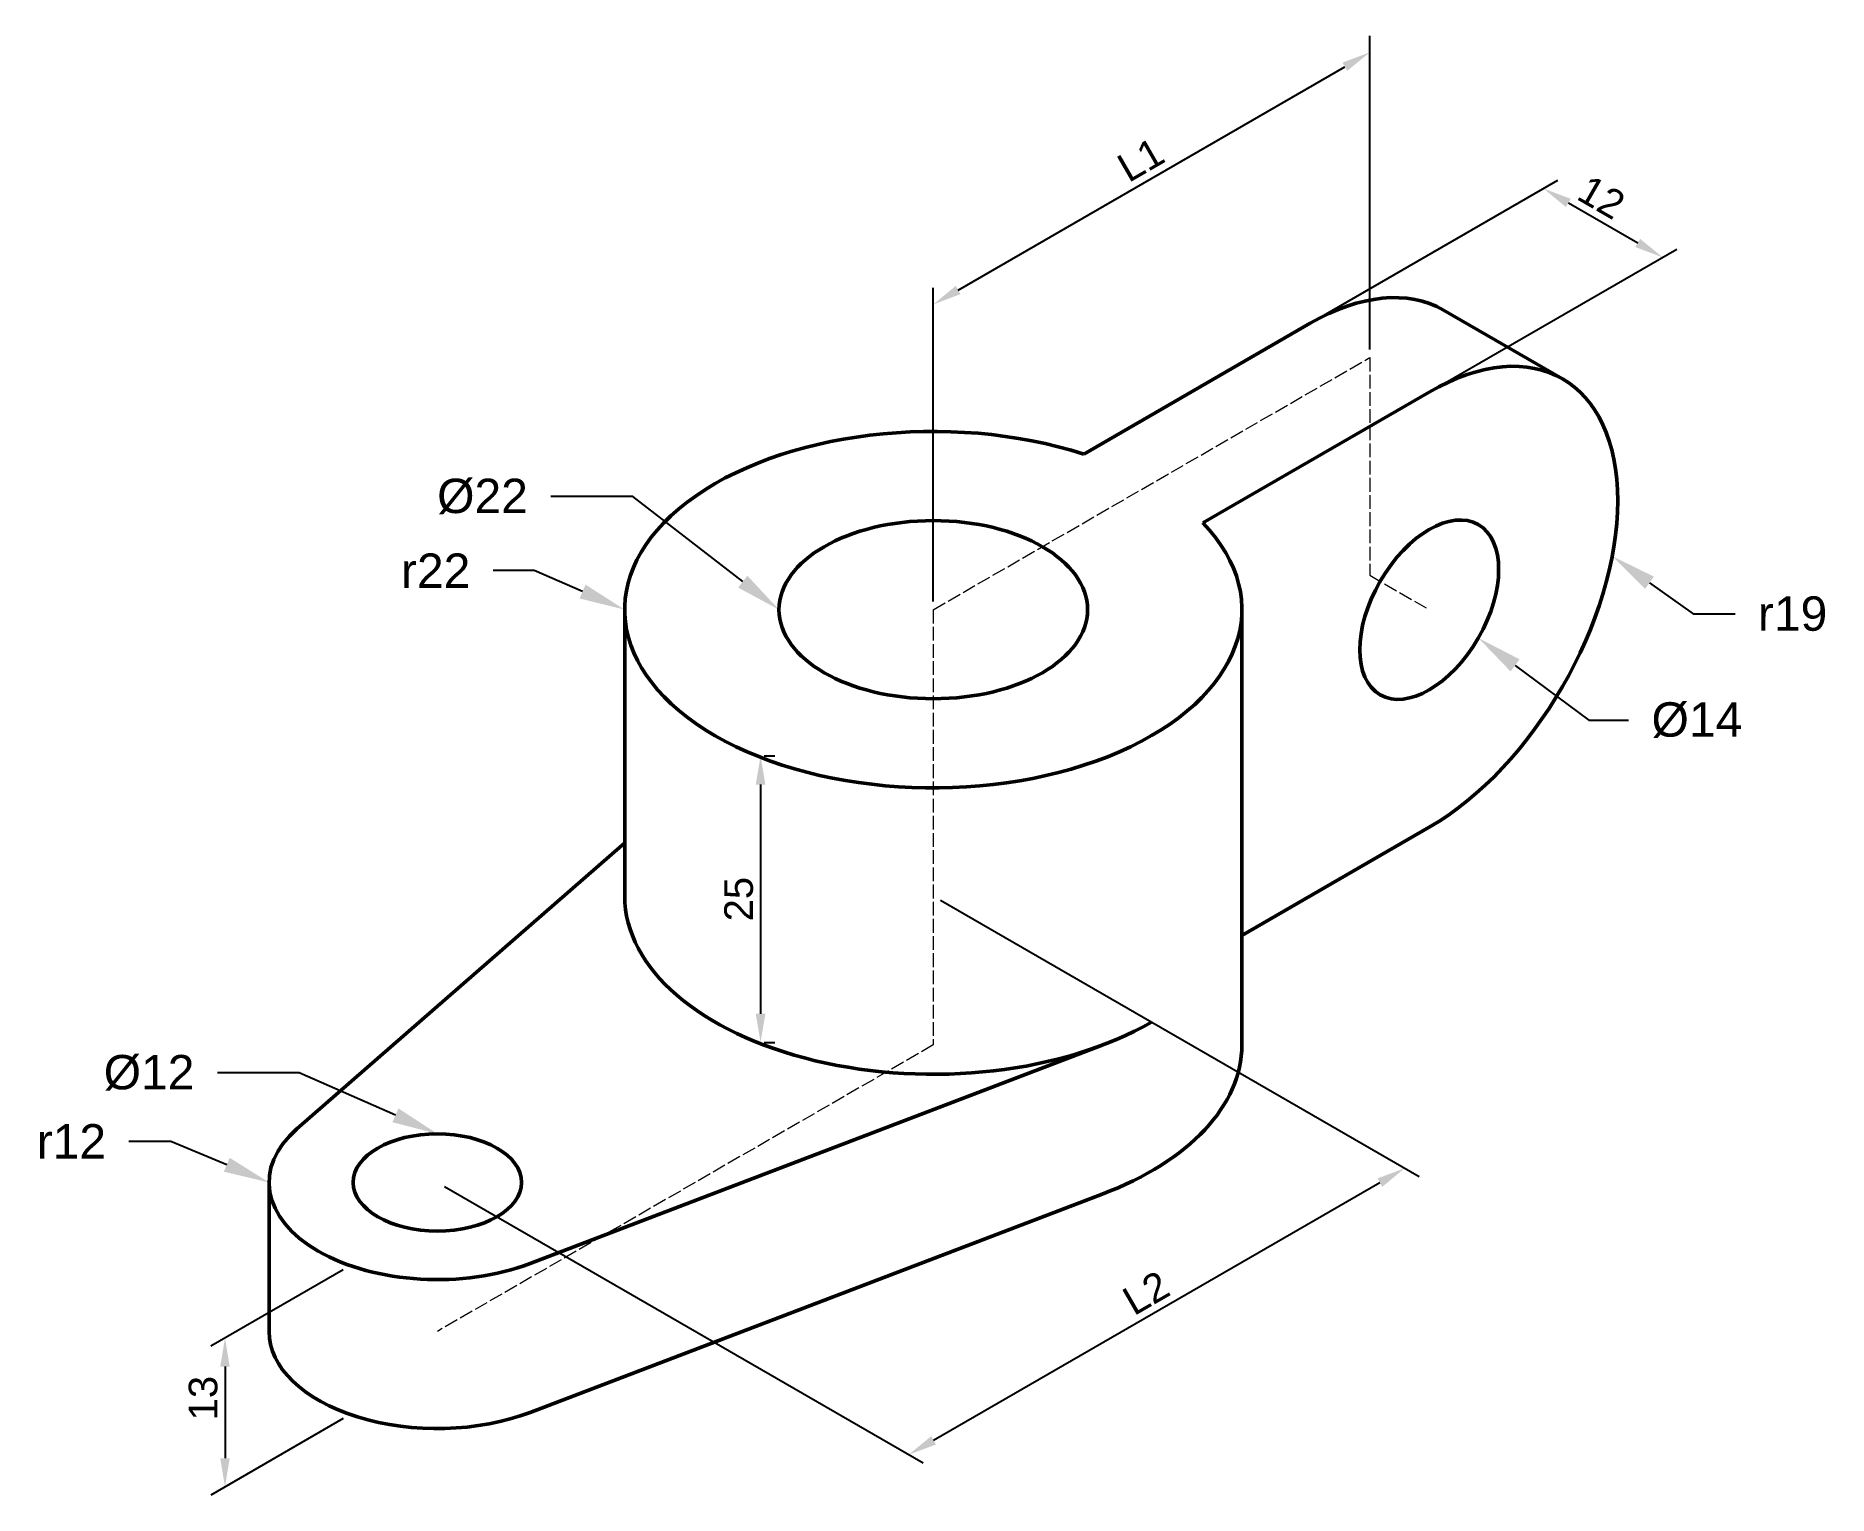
# Model space of a CAD drawing. Header units: metres. Extents: x 2 to 159, y 14 to 142.
import ezdxf
from ezdxf import colors
from ezdxf.entities.mleader import LeaderData, LeaderLine
from ezdxf.math import Vec2, Vec3

# ---------------------------------------------------------------- set-up
doc = ezdxf.new("R2010")
doc.units = ezdxf.units.M
doc.header["$LTSCALE"] = 0.1
doc.header["$PDMODE"] = 34
doc.header["$PDSIZE"] = 0.75
doc.linetypes.add('ACAD_ISO02W100', pattern=[15, 12, -3])
for name, color, linetype, lineweight in [('0-Dimension', 92, 'Continuous', 5), ('0-Object', 7, 'Continuous', 50), ('0-Sketch', 1, 'ACAD_ISO02W100', 5)]:
    doc.layers.add(name, color=color, linetype=linetype, lineweight=lineweight)
doc.styles.get("Standard").update_dxf_attribs({"font": 'arial.ttf'})
doc.dimstyles.new('ISO-25', dxfattribs={"dimtxt": 2.5, "dimasz": 2.5, "dimexe": 1.25, "dimexo": 0.625, "dimtad": 1, "dimtxsty": 'Standard', "dimcen": 2.5, "dimadec": 0, "dimazin": 0, "dimtfac": 1, "dimtmove": 0, "dimatfit": 3, "dimfxl": 1, "dimarcsym": 0})

# ---------------------------------------------------------------- blocks, each defined once
blk = doc.blocks.new('*D53')
at = {"layer": '0-Dimension', "color": 0, "lineweight": -2, "transparency": 16777216}
for p, q in [((118.75, 114.35), (118.75, 141.72)), ((82.81, 119.53), (116.58, 139.03)), ((80.64, 92.35), (80.64, 119.72))]:
    blk.add_line(p, q, dxfattribs=at)
at = {"layer": '0-Dimension', "color": 0, "transparency": 16777216}
for points in [[(116.37, 139.39), (116.79, 138.67), (118.75, 140.28)], [(82.6, 119.89), (83.01, 119.17), (80.64, 118.28)]]:
    blk.add_solid(points, dxfattribs=at)
at = {"layer": 'Defpoints', "color": 0, "transparency": 16777216}
for p in [(118.75, 140.28), (118.75, 113.63), (80.64, 91.63)]:
    blk.add_point(p, dxfattribs=at)
at = {"layer": '0-Dimension', "color": 0, "transparency": 16777216, "insert": (98.75, 130.91), "char_height": 2.5, "attachment_point": 5, "rotation": 30}
blk.add_mtext('L1', dxfattribs=at)
blk = doc.blocks.new('*D54')
at = {"layer": '0-Dimension', "color": 0, "lineweight": -2, "transparency": 16777216}
for p, q in [((81.27, 66.27), (123.05, 42.14)), ((37.96, 41.27), (79.75, 17.14)), ((80.67, 19.12), (119.64, 41.62))]:
    blk.add_line(p, q, dxfattribs=at)
at = {"layer": '0-Dimension', "color": 0, "transparency": 16777216}
for points in [[(119.43, 41.98), (119.85, 41.25), (121.8, 42.87)], [(80.46, 19.48), (80.88, 18.75), (78.5, 17.87)]]:
    blk.add_solid(points, dxfattribs=at)
at = {"layer": 'Defpoints', "color": 0, "transparency": 16777216}
for p in [(80.64, 66.63), (121.8, 42.87), (37.34, 41.63)]:
    blk.add_point(p, dxfattribs=at)
at = {"layer": '0-Dimension', "color": 0, "transparency": 16777216, "insert": (99.21, 31.99), "char_height": 2.5, "attachment_point": 5, "rotation": 30}
blk.add_mtext('L2', dxfattribs=at)
blk = doc.blocks.new('*D55')
at = {"layer": '0-Dimension', "color": 0, "lineweight": -2, "transparency": 16777216}
for p, q in [((114.17, 116.99), (135.17, 129.11)), ((136.09, 127.14), (142.15, 123.64)), ((124.57, 110.99), (145.57, 123.11))]:
    blk.add_line(p, q, dxfattribs=at)
at = {"layer": '0-Dimension', "color": 0, "transparency": 16777216}
for points in [[(136.3, 127.5), (135.88, 126.78), (133.92, 128.39)], [(142.36, 124), (141.94, 123.28), (144.32, 122.39)]]:
    blk.add_solid(points, dxfattribs=at)
at = {"layer": 'Defpoints', "color": 0, "transparency": 16777216}
for p in [(144.32, 122.39), (113.55, 116.63), (123.94, 110.63)]:
    blk.add_point(p, dxfattribs=at)
at = {"layer": '0-Dimension', "color": 0, "transparency": 16777216, "insert": (138.99, 127.64), "char_height": 2.5, "attachment_point": 5, "rotation": 330}
blk.add_mtext('12', dxfattribs=at)
blk = doc.blocks.new('*D56')
at = {"layer": '0-Dimension', "color": 0, "lineweight": -2, "transparency": 16777216}
for p, q in [((29.11, 34.01), (17.55, 27.33)), ((18.8, 25.55), (18.8, 17.55)), ((29.11, 21.01), (17.55, 14.33))]:
    blk.add_line(p, q, dxfattribs=at)
at = {"layer": '0-Dimension', "color": 0, "transparency": 16777216}
for points in [[(18.38, 25.55), (19.21, 25.55), (18.8, 28.05)], [(18.38, 17.55), (19.21, 17.55), (18.8, 15.05)]]:
    blk.add_solid(points, dxfattribs=at)
at = {"layer": 'Defpoints', "color": 0, "transparency": 16777216}
for p in [(29.74, 34.37), (29.74, 21.37), (18.8, 15.05)]:
    blk.add_point(p, dxfattribs=at)
at = {"layer": '0-Dimension', "color": 0, "transparency": 16777216, "insert": (16.9, 22.8), "char_height": 2.5, "attachment_point": 5, "rotation": 90}
blk.add_mtext('13', dxfattribs=at)
blk = doc.blocks.new('*D57')
at = {"layer": '0-Dimension', "color": 0, "lineweight": -2, "transparency": 16777216}
for p, q in [((65.87, 78.86), (66.81, 78.86)), ((65.56, 76.36), (65.56, 56.36)), ((65.87, 53.86), (66.81, 53.86))]:
    blk.add_line(p, q, dxfattribs=at)
at = {"layer": '0-Dimension', "color": 0, "transparency": 16777216}
for points in [[(65.14, 76.36), (65.98, 76.36), (65.56, 78.86)], [(65.14, 56.36), (65.98, 56.36), (65.56, 53.86)]]:
    blk.add_solid(points, dxfattribs=at)
at = {"layer": 'Defpoints', "color": 0, "transparency": 16777216}
for p in [(65.25, 78.86), (65.25, 53.86), (65.56, 53.86)]:
    blk.add_point(p, dxfattribs=at)
at = {"layer": '0-Dimension', "color": 0, "transparency": 16777216, "insert": (63.66, 66.36), "char_height": 2.5, "attachment_point": 5, "rotation": 90}
blk.add_mtext('25', dxfattribs=at)

msp = doc.modelspace()

# ---------------------------------------------------------------- linework, layer by layer
at = {"layer": '0-Object'}
for p, q in [((135.577, 111.783), (125.185, 117.783)), ((93.775, 105.213), (113.55, 116.63)), ((104.167, 99.213), (123.942, 110.63)), ((53.697, 91.63), (53.697, 66.63)), ((107.585, 91.63), (107.585, 53.63)), ((123.942, 72.63), (107.585, 63.187)), ((25.085, 46.315), (53.697, 71.263)), ((45.444, 34.552), (95.381, 53.608)), ((22.643, 41.63), (22.643, 28.63)), ((45.444, 21.552), (95.381, 40.608))]:
    msp.add_line(p, q, dxfattribs=at)
for centre, major_axis, start_param, end_param in [((113.55, 97.63), (-11.635, -20.153), 9.424778, 10.2101761), ((123.942, 91.63), (-11.635, -20.153), 7.0685835, 10.2101761), ((80.641, 91.63), (-26.944, 0), 4.2032174, 9.9339495), ((80.641, 66.63), (-26.944, 0), 0, 2.3561945), ((80.641, 53.63), (-26.944, 0), 8.4328116, 9.424778), ((37.34, 41.63), (-14.697, 0), 5.6983315, 8.438028), ((37.34, 28.63), (-14.697, 0), 0, 2.1548427)]:
    msp.add_ellipse(centre, major_axis=major_axis, ratio=0.5773503, start_param=start_param, end_param=end_param, dxfattribs=at)
for centre, major_axis in [((123.942, 91.63), (-4.287, -7.425)), ((80.641, 91.63), (-13.472, 0)), ((37.34, 41.63), (-7.348, 0))]:
    msp.add_ellipse(centre, major_axis=major_axis, ratio=0.5773503, dxfattribs=at)
at = {"layer": '0-Sketch'}
for p, q in [((80.641, 91.63), (118.746, 113.63)), ((118.746, 113.63), (118.746, 94.63)), ((118.746, 94.63), (123.942, 91.63)), ((80.641, 91.63), (80.641, 53.63)), ((80.641, 53.63), (37.34, 28.63))]:
    msp.add_line(p, q, dxfattribs=at)

# ---------------------------------------------------------------- dimensions: what is measured, and where the dimension line sits
at = {"layer": '0-Dimension'}
for p1, p2, distance, text, picture, middle in [((80.641, 91.63), (118.746, 113.63), 23.078, 'L1', '*D53', (98.753, 130.907)), ((37.34, 41.63), (80.641, 66.63), -41.162, 'L2', '*D54', (99.212, 31.994))]:
    dim = msp.add_aligned_dim(p1=p1, p2=p2, distance=distance, text=text, dimstyle='ISO-25', dxfattribs=at)
    dim.commit()
    dim.dimension.update_dxf_attribs({"geometry": picture, "text_midpoint": middle})
for base, p1, p2, angle, picture, middle, dimtype in [((144.315, 122.393), (113.55, 116.63), (123.942, 110.63), 330, '*D55', (138.054, 126.008), 161), ((18.798, 15.053), (29.739, 34.368), (29.739, 21.368), 90, '*D56', (18.798, 22.801), 160)]:
    dim = msp.add_linear_dim(base=base, p1=p1, p2=p2, angle=angle, dimstyle='ISO-25', dxfattribs=at)
    dim.commit()
    dim.dimension.update_dxf_attribs({"geometry": picture, "text_midpoint": middle, "dimtype": dimtype})
dim = msp.add_linear_dim(base=(65.56, 53.863), p1=(65.246, 78.863), p2=(65.246, 53.863), angle=90, dimstyle='ISO-25', dxfattribs=at)
dim.commit()
dim.dimension.update_dxf_attribs({"geometry": '*D57', "text_midpoint": (63.659, 66.363)})

# ---------------------------------------------------------------- leaders
ml = msp.add_multileader_mtext('Standard', dxfattribs=at)
ml.set_content('Ø22', color=256)
ml.set_leader_properties()
ml.build(insert=Vec2(0, 0))
ctx = ml.context
ctx.base_point, ctx.char_height, ctx.plane_origin = Vec3(35.714, 101.502), 3, Vec3(20.438, 101.31)
ctx.text_align_type = 2
notes = []
notes.append((ctx, [(1, (1, 1, 0), (54.402, 101.502), (-1, 0), 7.158, [(0, [(67.169, 91.63)], 0, [])])]))
ctx.mtext.insert, ctx.mtext.alignment, ctx.mtext.flow_direction = Vec3(45.244, 103.063), 3, 5
ml = msp.add_multileader_mtext('Standard', dxfattribs=at)
ml.set_content('r22', color=256)
ml.set_leader_properties()
ml.build(insert=Vec2(0, 0))
ctx = ml.context
ctx.base_point, ctx.char_height, ctx.plane_origin = Vec3(32.655, 95.035), 3, Vec3(32.127, 98.557)
ctx.text_align_type = 2
notes.append((ctx, [(1, (1, 1, 0), (45.782, 95.035), (-1, 0), 3.562, [(0, [(53.697, 91.63)], 0, [])])]))
ctx.mtext.insert, ctx.mtext.alignment, ctx.mtext.flow_direction = Vec3(40.22, 96.535), 3, 5
ml = msp.add_multileader_mtext('Standard', dxfattribs=at)
ml.set_content('r19', color=256)
ml.set_leader_properties()
ml.build(insert=Vec2(0, 0))
ctx = ml.context
ctx.base_point, ctx.char_height, ctx.plane_origin = Vec3(150.642, 91.266), 3, Vec3(139.918, 96.302)
notes.append((ctx, [(0, (1, 1, 0), (146.983, 91.266), (1, 0), 3.659, [(0, [(139.918, 96.302)], 0, [])])]))
ctx.mtext.insert, ctx.mtext.flow_direction = Vec3(152.642, 92.791), 5
ml = msp.add_multileader_mtext('Standard', dxfattribs=at)
ml.set_content('Ø14', color=256)
ml.set_leader_properties()
ml.build(insert=Vec2(0, 0))
ctx = ml.context
ctx.base_point, ctx.char_height, ctx.plane_origin = Vec3(141.354, 81.984), 3, Vec3(128.229, 99.055)
notes.append((ctx, [(0, (1, 1, 0), (137.874, 81.984), (1, 0), 3.48, [(0, [(128.229, 89.156)], 0, [])])]))
ctx.mtext.insert, ctx.mtext.flow_direction = Vec3(143.354, 83.545), 5
ml = msp.add_multileader_mtext('Standard', dxfattribs=at)
ml.set_content('Ø12', color=256)
ml.set_leader_properties()
ml.build(insert=Vec2(0, 0))
ctx = ml.context
ctx.base_point, ctx.char_height, ctx.plane_origin = Vec3(6.6, 51.196), 3, Vec3(-12.281, 53.084)
ctx.text_align_type = 2
notes.append((ctx, [(1, (1, 1, 0), (25.289, 51.196), (-1, 0), 7.158, [(0, [(37.34, 45.873)], 0, [])])]))
ctx.mtext.insert, ctx.mtext.alignment, ctx.mtext.flow_direction = Vec3(16.131, 52.756), 3, 5
ml = msp.add_multileader_mtext('Standard', dxfattribs=at)
ml.set_content('r12', color=256)
ml.set_leader_properties()
ml.build(insert=Vec2(0, 0))
ctx = ml.context
ctx.base_point, ctx.char_height, ctx.plane_origin = Vec3(0.851, 45.218), 3, Vec3(-0.592, 50.332)
ctx.text_align_type = 2
notes.append((ctx, [(1, (1, 1, 0), (14.075, 45.218), (-1, 0), 3.659, [(0, [(22.643, 41.63)], 0, [])])]))
ctx.mtext.insert, ctx.mtext.alignment, ctx.mtext.flow_direction = Vec3(8.415, 46.718), 3, 5
for ctx, leaders in notes:
    for number, flags, end, landing, length, lines in leaders:
        leader = LeaderData()
        leader.index, (leader.has_last_leader_line, leader.has_dogleg_vector, leader.attachment_direction) = number, flags
        leader.last_leader_point, leader.dogleg_vector, leader.dogleg_length = Vec3(end), Vec3(landing), length
        for number, points, colour, breaks in lines:
            line = LeaderLine()
            line.index, line.vertices, line.color, line.breaks = number, Vec3.list(points), colors.encode_raw_color(colour), breaks
            leader.lines.append(line)
        ctx.leaders.append(leader)

doc.saveas('drawing.dxf')
